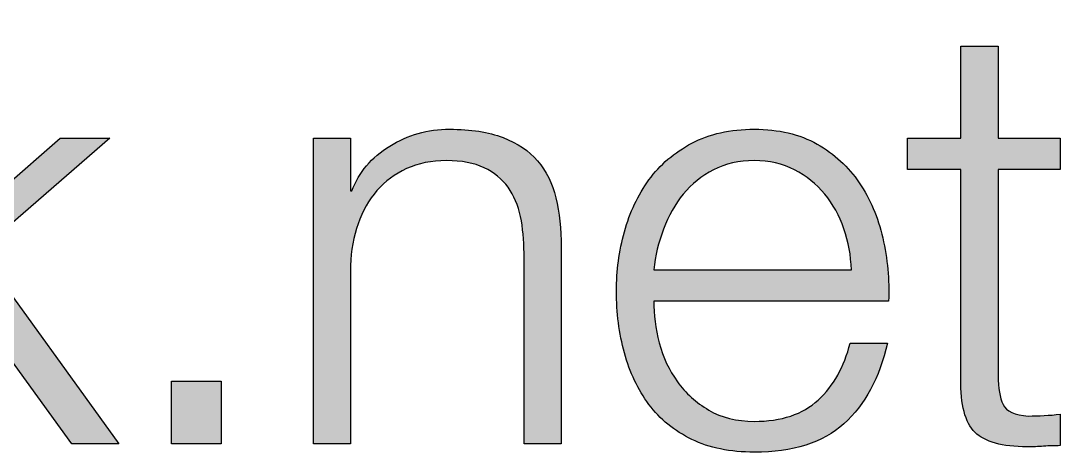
# Paper-space layout 'A4mask' of a CAD drawing. Extents: x 62 to 256, y -11 to 268.
# Drawn here: x 229.112 to 234.034, y 235.407 to 237.446 of the extents above; entities that cross this region are included whole.
import ezdxf
from ezdxf.enums import TextEntityAlignment as Align

# ---------------------------------------------------------------- set-up
doc = ezdxf.new("R2010")
doc.units = 0
doc.layers.get('0').update_dxf_attribs({"linetype": 'CONTINUOUS'})
doc.layers.get('Defpoints').update_dxf_attribs({"linetype": 'CONTINUOUS'})
doc.layers.add('JPP_Mask', color=7, linetype='CONTINUOUS')
doc.styles.add('JPP', font='arial.ttf')

# ---------------------------------------------------------------- blocks, each defined once
blk = doc.blocks.new('A4mask')
at = {"true_color": 0x004a91}
for points in [[(160.6252, 241.9822), (161.1967, 241.1949), (161.4184, 241.1949), (160.7596, 242.1054), (161.3763, 242.6406), (161.141, 242.6406), (160.3396, 241.9402), (160.3396, 243.1954), (160.1631, 243.1954), (160.1631, 241.1949), (160.3396, 241.1949), (160.3396, 241.7442)], [(161.903, 241.4918), (161.6677, 241.4918), (161.6677, 241.1949), (161.903, 241.1949)]]:
    blk.add_hatch(color=154, dxfattribs=at).paths.add_polyline_path(points)
h = blk.add_hatch(color=154, dxfattribs=at)
edge = h.paths.add_edge_path()
edge.add_spline(control_points=[(165.5818, 242.6406), (165.5818, 242.6406), (165.5818, 242.6678), (165.5818, 242.7085)], knot_values=[17.749945, 17.749945, 17.749945, 17.749945, 17.99994, 17.99994, 17.99994, 17.99994], degree=3, periodic=0)
edge.add_spline(control_points=[(165.5818, 242.7085), (165.5818, 242.7493), (165.5818, 242.8036), (165.5818, 242.8578)], knot_values=[17.49995, 17.49995, 17.49995, 17.49995, 17.749945, 17.749945, 17.749945, 17.749945], degree=3, periodic=0)
edge.add_spline(control_points=[(165.5818, 242.8578), (165.5818, 242.885), (165.5818, 242.9121), (165.5818, 242.9376)], knot_values=[17.374952, 17.374952, 17.374952, 17.374952, 17.49995, 17.49995, 17.49995, 17.49995], degree=3, periodic=0)
edge.add_spline(control_points=[(165.5818, 242.9376), (165.5818, 242.963), (165.5818, 242.9868), (165.5818, 243.0071)], knot_values=[17.249955, 17.249955, 17.249955, 17.249955, 17.374952, 17.374952, 17.374952, 17.374952], degree=3, periodic=0)
edge.add_spline(control_points=[(165.5818, 243.0071), (165.5818, 243.0173), (165.5818, 243.0267), (165.5818, 243.0349)], knot_values=[17.187456, 17.187456, 17.187456, 17.187456, 17.249955, 17.249955, 17.249955, 17.249955], degree=3, periodic=0)
edge.add_spline(control_points=[(165.5818, 243.0349), (165.5818, 243.0432), (165.5818, 243.0504), (165.5818, 243.0563)], knot_values=[17.124958, 17.124958, 17.124958, 17.124958, 17.187456, 17.187456, 17.187456, 17.187456], degree=3, periodic=0)
edge.add_spline(control_points=[(165.5818, 243.0563), (165.5818, 243.0593), (165.5818, 243.062), (165.5818, 243.0643)], knot_values=[17.093708, 17.093708, 17.093708, 17.093708, 17.124958, 17.124958, 17.124958, 17.124958], degree=3, periodic=0)
edge.add_spline(control_points=[(165.5818, 243.075), (165.5818, 243.075), (165.5818, 243.075), (165.5818, 243.075), (165.5818, 243.075), (165.5818, 243.075), (165.5818, 243.075)], knot_values=[16.999959, 16.999959, 16.999959, 16.999959, 17, 17, 17, 17.000692, 17.000692, 17.000692, 17.000692], degree=3, periodic=0)
edge.add_spline(control_points=[(165.5818, 243.075), (165.5818, 243.075), (165.5708, 243.075), (165.5542, 243.075)], knot_values=[16.749965, 16.749965, 16.749965, 16.749965, 16.999959, 16.999959, 16.999959, 16.999959], degree=3, periodic=0)
edge.add_spline(control_points=[(165.5542, 243.075), (165.5377, 243.075), (165.5156, 243.075), (165.4935, 243.075)], knot_values=[16.49997, 16.49997, 16.49997, 16.49997, 16.749965, 16.749965, 16.749965, 16.749965], degree=3, periodic=0)
edge.add_spline(control_points=[(165.4935, 243.075), (165.4825, 243.075), (165.4715, 243.075), (165.4611, 243.075)], knot_values=[16.374972, 16.374972, 16.374972, 16.374972, 16.49997, 16.49997, 16.49997, 16.49997], degree=3, periodic=0)
edge.add_spline(control_points=[(165.4611, 243.075), (165.4508, 243.075), (165.4411, 243.075), (165.4329, 243.075)], knot_values=[16.249975, 16.249975, 16.249975, 16.249975, 16.374972, 16.374972, 16.374972, 16.374972], degree=3, periodic=0)
edge.add_spline(control_points=[(165.4329, 243.075), (165.4287, 243.075), (165.4249, 243.075), (165.4216, 243.075)], knot_values=[16.187476, 16.187476, 16.187476, 16.187476, 16.249975, 16.249975, 16.249975, 16.249975], degree=3, periodic=0)
edge.add_spline(control_points=[(165.4053, 243.075), (165.4053, 243.075), (165.4053, 243.075), (165.4053, 243.075), (165.4053, 243.075), (165.4053, 243.075), (165.4053, 243.075)], knot_values=[15.99998, 15.99998, 15.99998, 15.99998, 16, 16, 16, 16.001445, 16.001445, 16.001445, 16.001445], degree=3, periodic=0)
edge.add_spline(control_points=[(165.4053, 243.075), (165.4053, 243.075), (165.4053, 242.9664), (165.4053, 242.8578)], knot_values=[15.49999, 15.49999, 15.49999, 15.49999, 15.99998, 15.99998, 15.99998, 15.99998], degree=3, periodic=0)
edge.add_spline(control_points=[(165.4053, 242.8578), (165.4053, 242.7492), (165.4053, 242.6406), (165.4053, 242.6406), (165.4053, 242.6406), (165.4053, 242.6406), (165.4053, 242.6406)], knot_values=[14.999023, 14.999023, 14.999023, 14.999023, 15.499013, 15.499013, 15.499013, 15.49999, 15.49999, 15.49999, 15.49999], degree=3, periodic=0)
edge.add_spline(control_points=[(165.3945, 242.6406), (165.391, 242.6406), (165.3868, 242.6406), (165.382, 242.6406)], knot_values=[14.812504, 14.812504, 14.812504, 14.812504, 14.875002, 14.875002, 14.875002, 14.875002], degree=3, periodic=0)
edge.add_spline(control_points=[(165.382, 242.6406), (165.3772, 242.6406), (165.3718, 242.6406), (165.3659, 242.6406)], knot_values=[14.750005, 14.750005, 14.750005, 14.750005, 14.812504, 14.812504, 14.812504, 14.812504], degree=3, periodic=0)
edge.add_spline(control_points=[(165.3659, 242.6406), (165.354, 242.6406), (165.3402, 242.6406), (165.3254, 242.6406)], knot_values=[14.625008, 14.625008, 14.625008, 14.625008, 14.750005, 14.750005, 14.750005, 14.750005], degree=3, periodic=0)
edge.add_spline(control_points=[(165.3254, 242.6406), (165.3107, 242.6406), (165.2949, 242.6406), (165.2791, 242.6406)], knot_values=[14.50001, 14.50001, 14.50001, 14.50001, 14.625008, 14.625008, 14.625008, 14.625008], degree=3, periodic=0)
edge.add_spline(control_points=[(165.2791, 242.6406), (165.2476, 242.6406), (165.216, 242.6406), (165.1923, 242.6406)], knot_values=[14.250015, 14.250015, 14.250015, 14.250015, 14.50001, 14.50001, 14.50001, 14.50001], degree=3, periodic=0)
edge.add_spline(control_points=[(165.1923, 242.6406), (165.1687, 242.6406), (165.1529, 242.6406), (165.1529, 242.6406), (165.1529, 242.6406), (165.1529, 242.6406), (165.1529, 242.6406)], knot_values=[13.999043, 13.999043, 13.999043, 13.999043, 14.249058, 14.249058, 14.249058, 14.250015, 14.250015, 14.250015, 14.250015], degree=3, periodic=0)
edge.add_spline(control_points=[(165.1529, 242.6343), (165.1529, 242.6322), (165.1529, 242.6298), (165.1529, 242.6269)], knot_values=[13.812524, 13.812524, 13.812524, 13.812524, 13.875022, 13.875022, 13.875022, 13.875022], degree=3, periodic=0)
edge.add_spline(control_points=[(165.1529, 242.6174), (165.1529, 242.6105), (165.1529, 242.6024), (165.1529, 242.5937)], knot_values=[13.625027, 13.625027, 13.625027, 13.625027, 13.750025, 13.750025, 13.750025, 13.750025], degree=3, periodic=0)
edge.add_spline(control_points=[(165.1529, 242.5937), (165.1529, 242.585), (165.1529, 242.5757), (165.1529, 242.5664)], knot_values=[13.50003, 13.50003, 13.50003, 13.50003, 13.625027, 13.625027, 13.625027, 13.625027], degree=3, periodic=0)
edge.add_spline(control_points=[(165.1529, 242.5664), (165.1529, 242.5479), (165.1529, 242.5293), (165.1529, 242.5154)], knot_values=[13.250035, 13.250035, 13.250035, 13.250035, 13.50003, 13.50003, 13.50003, 13.50003], degree=3, periodic=0)
edge.add_spline(control_points=[(165.1529, 242.5154), (165.1529, 242.5015), (165.1529, 242.4922), (165.1529, 242.4922), (165.1529, 242.4922), (165.1529, 242.4922), (165.1529, 242.4922)], knot_values=[12.999063, 12.999063, 12.999063, 12.999063, 13.249098, 13.249098, 13.249098, 13.250035, 13.250035, 13.250035, 13.250035], degree=3, periodic=0)
edge.add_spline(control_points=[(165.1637, 242.4922), (165.1672, 242.4922), (165.1714, 242.4922), (165.1762, 242.4922)], knot_values=[12.812544, 12.812544, 12.812544, 12.812544, 12.875042, 12.875042, 12.875042, 12.875042], degree=3, periodic=0)
edge.add_spline(control_points=[(165.1762, 242.4922), (165.181, 242.4922), (165.1864, 242.4922), (165.1923, 242.4922)], knot_values=[12.750045, 12.750045, 12.750045, 12.750045, 12.812544, 12.812544, 12.812544, 12.812544], degree=3, periodic=0)
edge.add_spline(control_points=[(165.1923, 242.4922), (165.2042, 242.4922), (165.218, 242.4922), (165.2327, 242.4922)], knot_values=[12.625048, 12.625048, 12.625048, 12.625048, 12.750045, 12.750045, 12.750045, 12.750045], degree=3, periodic=0)
edge.add_spline(control_points=[(165.2327, 242.4922), (165.2475, 242.4922), (165.2633, 242.4922), (165.2791, 242.4922)], knot_values=[12.50005, 12.50005, 12.50005, 12.50005, 12.625048, 12.625048, 12.625048, 12.625048], degree=3, periodic=0)
edge.add_spline(control_points=[(165.2791, 242.4922), (165.3106, 242.4922), (165.3422, 242.4922), (165.3659, 242.4922)], knot_values=[12.250055, 12.250055, 12.250055, 12.250055, 12.50005, 12.50005, 12.50005, 12.50005], degree=3, periodic=0)
edge.add_spline(control_points=[(165.3659, 242.4922), (165.3895, 242.4922), (165.4053, 242.4922), (165.4053, 242.4922), (165.4053, 242.4922), (165.4053, 242.4922), (165.4053, 242.4922)], knot_values=[11.999572, 11.999572, 11.999572, 11.999572, 12.249627, 12.249627, 12.249627, 12.250055, 12.250055, 12.250055, 12.250055], degree=3, periodic=0)
edge.add_spline(control_points=[(165.4053, 242.4859), (165.4053, 242.4845), (165.4053, 242.4829), (165.4053, 242.4811)], knot_values=[11.937561, 11.937561, 11.937561, 11.937561, 11.953186, 11.953186, 11.953186, 11.953186], degree=3, periodic=0)
edge.add_spline(control_points=[(165.4053, 242.4811), (165.4053, 242.4775), (165.4053, 242.473), (165.4053, 242.4678)], knot_values=[11.906312, 11.906312, 11.906312, 11.906312, 11.937561, 11.937561, 11.937561, 11.937561], degree=3, periodic=0)
edge.add_spline(control_points=[(165.4053, 242.4678), (165.4053, 242.4625), (165.4053, 242.4565), (165.4053, 242.4497)], knot_values=[11.875062, 11.875062, 11.875062, 11.875062, 11.906312, 11.906312, 11.906312, 11.906312], degree=3, periodic=0)
edge.add_spline(control_points=[(165.4053, 242.4497), (165.4053, 242.4362), (165.4053, 242.4198), (165.4053, 242.401)], knot_values=[11.812564, 11.812564, 11.812564, 11.812564, 11.875062, 11.875062, 11.875062, 11.875062], degree=3, periodic=0)
edge.add_spline(control_points=[(165.4053, 242.401), (165.4053, 242.3821), (165.4053, 242.3609), (165.4053, 242.3377)], knot_values=[11.750065, 11.750065, 11.750065, 11.750065, 11.812564, 11.812564, 11.812564, 11.812564], degree=3, periodic=0)
edge.add_spline(control_points=[(165.4053, 242.3377), (165.4053, 242.2914), (165.4053, 242.2373), (165.4053, 242.1793)], knot_values=[11.625068, 11.625068, 11.625068, 11.625068, 11.750065, 11.750065, 11.750065, 11.750065], degree=3, periodic=0)
edge.add_spline(control_points=[(165.4053, 242.1793), (165.4053, 242.1214), (165.4053, 242.0596), (165.4053, 241.9977)], knot_values=[11.50007, 11.50007, 11.50007, 11.50007, 11.625068, 11.625068, 11.625068, 11.625068], degree=3, periodic=0)
edge.add_spline(control_points=[(165.4053, 241.9977), (165.4053, 241.8741), (165.4053, 241.7504), (165.4053, 241.6577)], knot_values=[11.250075, 11.250075, 11.250075, 11.250075, 11.50007, 11.50007, 11.50007, 11.50007], degree=3, periodic=0)
edge.add_spline(control_points=[(165.4053, 241.6577), (165.4053, 241.5649), (165.4053, 241.5031), (165.4053, 241.5031), (165.4033, 241.3799), (165.4258, 241.2955), (165.4723, 241.2496)], knot_values=[10, 10, 10, 10, 10.250075, 10.250075, 10.250075, 11.250075, 11.250075, 11.250075, 11.250075], degree=3, periodic=0)
edge.add_spline(control_points=[(165.4723, 241.2496), (165.5192, 241.2038), (165.6013, 241.1809), (165.7189, 241.1809)], knot_values=[9, 9, 9, 9, 10, 10, 10, 10], degree=3, periodic=0)
edge.add_spline(control_points=[(165.7189, 241.1809), (165.7453, 241.1809), (165.7713, 241.1819), (165.7976, 241.1836)], knot_values=[8, 8, 8, 8, 9, 9, 9, 9], degree=3, periodic=0)
edge.add_spline(control_points=[(165.7976, 241.1836), (165.8236, 241.1857), (165.8496, 241.1864), (165.8759, 241.1864)], knot_values=[7, 7, 7, 7, 8, 8, 8, 8], degree=3, periodic=0)
edge.add_spline(control_points=[(165.8759, 241.1864), (165.8759, 241.1864), (165.8759, 241.3351), (165.8759, 241.3351), (165.8253, 241.3293), (165.775, 241.3266), (165.7248, 241.3266)], knot_values=[5, 5, 5, 5, 6, 6, 6, 7, 7, 7, 7], degree=3, periodic=0)
edge.add_spline(control_points=[(165.7248, 241.3266), (165.6611, 241.3303), (165.6215, 241.3485), (165.6054, 241.3813)], knot_values=[4, 4, 4, 4, 5, 5, 5, 5], degree=3, periodic=0)
edge.add_spline(control_points=[(165.6054, 241.3813), (165.5897, 241.4138), (165.5818, 241.4593), (165.5818, 241.5171)], knot_values=[3, 3, 3, 3, 4, 4, 4, 4], degree=3, periodic=0)
edge.add_spline(control_points=[(165.5818, 241.5171), (165.5818, 241.5171), (165.5818, 242.4922), (165.5818, 242.4922), (165.5818, 242.4922), (165.6553, 242.4922), (165.7289, 242.4922)], knot_values=[1.5, 1.5, 1.5, 1.5, 2.5, 2.5, 2.5, 3, 3, 3, 3], degree=3, periodic=0)
edge.add_spline(control_points=[(165.7289, 242.4922), (165.8024, 242.4922), (165.8759, 242.4922), (165.8759, 242.4922), (165.8759, 242.4922), (165.8759, 242.5293), (165.8759, 242.5664)], knot_values=[0.5, 0.5, 0.5, 0.5, 1, 1, 1, 1.5, 1.5, 1.5, 1.5], degree=3, periodic=0)
edge.add_spline(control_points=[(165.8759, 242.5664), (165.8759, 242.6035), (165.8759, 242.6406), (165.8759, 242.6406), (165.8759, 242.6406), (165.8575, 242.6406), (165.8299, 242.6406)], knot_values=[18.749925, 18.749925, 18.749925, 18.749925, 19.249925, 19.249925, 19.249925, 19.5, 19.5, 19.5, 19.5], degree=3, periodic=0)
edge.add_spline(control_points=[(165.8299, 242.6406), (165.8024, 242.6406), (165.7656, 242.6406), (165.7288, 242.6406)], knot_values=[18.49993, 18.49993, 18.49993, 18.49993, 18.749925, 18.749925, 18.749925, 18.749925], degree=3, periodic=0)
edge.add_spline(control_points=[(165.7288, 242.6406), (165.7104, 242.6406), (165.6921, 242.6406), (165.6748, 242.6406)], knot_values=[18.374932, 18.374932, 18.374932, 18.374932, 18.49993, 18.49993, 18.49993, 18.49993], degree=3, periodic=0)
edge.add_spline(control_points=[(165.6748, 242.6406), (165.6576, 242.6406), (165.6415, 242.6406), (165.6277, 242.6406)], knot_values=[18.249935, 18.249935, 18.249935, 18.249935, 18.374932, 18.374932, 18.374932, 18.374932], degree=3, periodic=0)
edge.add_spline(control_points=[(165.6277, 242.6406), (165.6208, 242.6406), (165.6145, 242.6406), (165.6089, 242.6406)], knot_values=[18.187436, 18.187436, 18.187436, 18.187436, 18.249935, 18.249935, 18.249935, 18.249935], degree=3, periodic=0)
edge.add_spline(control_points=[(165.6089, 242.6406), (165.6033, 242.6406), (165.5984, 242.6406), (165.5944, 242.6406)], knot_values=[18.124938, 18.124938, 18.124938, 18.124938, 18.187436, 18.187436, 18.187436, 18.187436], degree=3, periodic=0)
edge.add_spline(control_points=[(165.5837, 242.6406), (165.5833, 242.6406), (165.5829, 242.6406), (165.5826, 242.6406)], knot_values=[18.031189, 18.031189, 18.031189, 18.031189, 18.046814, 18.046814, 18.046814, 18.046814], degree=3, periodic=0)
edge.add_spline(control_points=[(165.5826, 242.6406), (165.5825, 242.6406), (165.5824, 242.6406), (165.5823, 242.6406)], knot_values=[18.023377, 18.023377, 18.023377, 18.023377, 18.031189, 18.031189, 18.031189, 18.031189], degree=3, periodic=0)
edge.add_spline(control_points=[(165.5823, 242.6406), (165.5822, 242.6406), (165.5821, 242.6406), (165.582, 242.6406)], knot_values=[18.015565, 18.015565, 18.015565, 18.015565, 18.023377, 18.023377, 18.023377, 18.023377], degree=3, periodic=0)
edge.add_spline(control_points=[(165.582, 242.6406), (165.582, 242.6406), (165.5819, 242.6406), (165.5819, 242.6406)], knot_values=[18.011659, 18.011659, 18.011659, 18.011659, 18.015565, 18.015565, 18.015565, 18.015565], degree=3, periodic=0)
edge.add_spline(control_points=[(165.5819, 242.6406), (165.5819, 242.6406), (165.5819, 242.6406), (165.5818, 242.6406)], knot_values=[18.007752, 18.007752, 18.007752, 18.007752, 18.011659, 18.011659, 18.011659, 18.011659], degree=3, periodic=0)
edge.add_spline(control_points=[(165.5818, 242.6406), (165.5818, 242.6406), (165.5818, 242.6406), (165.5818, 242.6406)], knot_values=[18.005799, 18.005799, 18.005799, 18.005799, 18.007752, 18.007752, 18.007752, 18.007752], degree=3, periodic=0)
edge.add_spline(control_points=[(165.5818, 242.6406), (165.5818, 242.6406), (165.5818, 242.6406), (165.5818, 242.6406)], knot_values=[18.003846, 18.003846, 18.003846, 18.003846, 18.005799, 18.005799, 18.005799, 18.005799], degree=3, periodic=0)
edge.add_spline(control_points=[(165.5818, 242.6406), (165.5818, 242.6406), (165.5818, 242.6406), (165.5818, 242.6406)], knot_values=[18.00287, 18.00287, 18.00287, 18.00287, 18.003846, 18.003846, 18.003846, 18.003846], degree=3, periodic=0)
edge.add_spline(control_points=[(165.5818, 242.6406), (165.5818, 242.6406), (165.5818, 242.6406), (165.5818, 242.6406)], knot_values=[18.001893, 18.001893, 18.001893, 18.001893, 18.00287, 18.00287, 18.00287, 18.00287], degree=3, periodic=0)
edge.add_spline(control_points=[(165.5818, 242.6406), (165.5818, 242.6406), (165.5818, 242.6406), (165.5818, 242.6406)], knot_values=[18.001405, 18.001405, 18.001405, 18.001405, 18.001893, 18.001893, 18.001893, 18.001893], degree=3, periodic=0)
edge.add_spline(control_points=[(165.5818, 242.6406), (165.5818, 242.6406), (165.5818, 242.6406), (165.5818, 242.6406), (165.5818, 242.6406), (165.5818, 242.6406), (165.5818, 242.6406)], knot_values=[17.99994, 17.99994, 17.99994, 17.99994, 18.001345, 18.001345, 18.001345, 18.001405, 18.001405, 18.001405, 18.001405], degree=3, periodic=0)
h = blk.add_hatch(color=154, dxfattribs=at)
edge = h.paths.add_edge_path()
edge.add_spline(control_points=[(162.5162, 241.9065), (162.5162, 241.9856), (162.5162, 242.0383), (162.5162, 242.0383), (162.5183, 242.1091), (162.5299, 242.1751), (162.5515, 242.2357)], knot_values=[18, 18, 18, 18, 18.250035, 18.250035, 18.250035, 19.250035, 19.250035, 19.250035, 19.250035], degree=3, periodic=0)
edge.add_spline(control_points=[(162.5515, 242.2357), (162.573, 242.2966), (162.6028, 242.3489), (162.6411, 242.3927), (162.6794, 242.4364), (162.7259, 242.471), (162.7813, 242.4963)], knot_values=[16, 16, 16, 16, 17, 17, 17, 18, 18, 18, 18], degree=3, periodic=0)
edge.add_spline(control_points=[(162.7813, 242.4963), (162.8364, 242.5216), (162.8993, 242.5343), (162.9705, 242.5343)], knot_values=[15, 15, 15, 15, 16, 16, 16, 16], degree=3, periodic=0)
edge.add_spline(control_points=[(162.9705, 242.5343), (163.0413, 242.5343), (163.1004, 242.523), (163.1483, 242.5004)], knot_values=[14, 14, 14, 14, 15, 15, 15, 15], degree=3, periodic=0)
edge.add_spline(control_points=[(163.1483, 242.5004), (163.1958, 242.4782), (163.2338, 242.4474), (163.2615, 242.4081)], knot_values=[13, 13, 13, 13, 14, 14, 14, 14], degree=3, periodic=0)
edge.add_spline(control_points=[(163.2615, 242.4081), (163.2896, 242.3687), (163.3094, 242.3225), (163.3207, 242.2695)], knot_values=[12, 12, 12, 12, 13, 13, 13, 13], degree=3, periodic=0)
edge.add_spline(control_points=[(163.3207, 242.2695), (163.3316, 242.2162), (163.3374, 242.1587), (163.3374, 242.0972)], knot_values=[11, 11, 11, 11, 12, 12, 12, 12], degree=3, periodic=0)
edge.add_spline(control_points=[(163.3374, 242.0972), (163.3374, 242.0972), (163.3374, 241.1949), (163.3374, 241.1949), (163.3374, 241.1949), (163.3816, 241.1949), (163.4257, 241.1949)], knot_values=[9.5, 9.5, 9.5, 9.5, 10.5, 10.5, 10.5, 11, 11, 11, 11], degree=3, periodic=0)
edge.add_spline(control_points=[(163.4257, 241.1949), (163.4698, 241.1949), (163.5139, 241.1949), (163.5139, 241.1949), (163.5139, 241.1949), (163.5139, 241.4275), (163.5139, 241.6601)], knot_values=[8.5, 8.5, 8.5, 8.5, 9, 9, 9, 9.5, 9.5, 9.5, 9.5], degree=3, periodic=0)
edge.add_spline(control_points=[(163.5139, 241.6601), (163.5139, 241.8926), (163.5139, 242.1252), (163.5139, 242.1252), (163.5139, 242.2111), (163.5054, 242.2887), (163.4886, 242.3578), (163.4719, 242.4269), (163.4428, 242.485), (163.4017, 242.5329)], knot_values=[6, 6, 6, 6, 6.5, 6.5, 6.5, 7.5, 7.5, 7.5, 8.5, 8.5, 8.5, 8.5], degree=3, periodic=0)
edge.add_spline(control_points=[(163.4017, 242.5329), (163.3607, 242.5804), (163.306, 242.6174), (163.2379, 242.6434)], knot_values=[5, 5, 5, 5, 6, 6, 6, 6], degree=3, periodic=0)
edge.add_spline(control_points=[(163.2379, 242.6434), (163.1695, 242.6697), (163.085, 242.6827), (162.9841, 242.6827)], knot_values=[4, 4, 4, 4, 5, 5, 5, 5], degree=3, periodic=0)
edge.add_spline(control_points=[(162.9841, 242.6827), (162.8815, 242.6827), (162.7871, 242.656), (162.7013, 242.6027)], knot_values=[3, 3, 3, 3, 4, 4, 4, 4], degree=3, periodic=0)
edge.add_spline(control_points=[(162.7013, 242.6027), (162.6154, 242.5497), (162.5556, 242.4792), (162.5221, 242.3913)], knot_values=[2, 2, 2, 2, 3, 3, 3, 3], degree=3, periodic=0)
edge.add_spline(control_points=[(162.5221, 242.3913), (162.5221, 242.3913), (162.5162, 242.3913), (162.5162, 242.3913)], knot_values=[1.00001, 1.00001, 1.00001, 1.00001, 2, 2, 2, 2], degree=3, periodic=0)
edge.add_spline(control_points=[(162.5162, 242.3913), (162.5162, 242.3913), (162.5162, 242.4536), (162.5162, 242.516)], knot_values=[0.5, 0.5, 0.5, 0.5, 1, 1, 1, 1], degree=3, periodic=0)
edge.add_spline(control_points=[(162.5162, 242.516), (162.5162, 242.5783), (162.5162, 242.6406), (162.5162, 242.6406), (162.5162, 242.6406), (162.5052, 242.6406), (162.4887, 242.6406)], knot_values=[22.749965, 22.749965, 22.749965, 22.749965, 23.249965, 23.249965, 23.249965, 23.5, 23.5, 23.5, 23.5], degree=3, periodic=0)
edge.add_spline(control_points=[(162.4887, 242.6406), (162.4721, 242.6406), (162.4501, 242.6406), (162.428, 242.6406)], knot_values=[22.49997, 22.49997, 22.49997, 22.49997, 22.749965, 22.749965, 22.749965, 22.749965], degree=3, periodic=0)
edge.add_spline(control_points=[(162.428, 242.6406), (162.417, 242.6406), (162.4059, 242.6406), (162.3956, 242.6406)], knot_values=[22.374972, 22.374972, 22.374972, 22.374972, 22.49997, 22.49997, 22.49997, 22.49997], degree=3, periodic=0)
edge.add_spline(control_points=[(162.3956, 242.6406), (162.3853, 242.6406), (162.3756, 242.6406), (162.3673, 242.6406)], knot_values=[22.249975, 22.249975, 22.249975, 22.249975, 22.374972, 22.374972, 22.374972, 22.374972], degree=3, periodic=0)
edge.add_spline(control_points=[(162.3673, 242.6406), (162.3632, 242.6406), (162.3594, 242.6406), (162.356, 242.6406)], knot_values=[22.187476, 22.187476, 22.187476, 22.187476, 22.249975, 22.249975, 22.249975, 22.249975], degree=3, periodic=0)
edge.add_spline(control_points=[(162.3398, 242.6406), (162.3398, 242.6406), (162.3398, 242.6406), (162.3398, 242.6406), (162.3398, 242.6406), (162.3398, 242.6406), (162.3398, 242.6406)], knot_values=[21.99998, 21.99998, 21.99998, 21.99998, 22, 22, 22, 22.001445, 22.001445, 22.001445, 22.001445], degree=3, periodic=0)
edge.add_spline(control_points=[(162.3398, 242.6406), (162.3398, 242.6406), (162.3398, 242.2792), (162.3398, 241.9177)], knot_values=[21.49999, 21.49999, 21.49999, 21.49999, 21.99998, 21.99998, 21.99998, 21.99998], degree=3, periodic=0)
edge.add_spline(control_points=[(162.3398, 241.9177), (162.3398, 241.5563), (162.3398, 241.1949), (162.3398, 241.1949), (162.3398, 241.1949), (162.3398, 241.1949), (162.3398, 241.1949)], knot_values=[20.999023, 20.999023, 20.999023, 20.999023, 21.499013, 21.499013, 21.499013, 21.49999, 21.49999, 21.49999, 21.49999], degree=3, periodic=0)
edge.add_spline(control_points=[(162.3473, 241.1949), (162.3498, 241.1949), (162.3527, 241.1949), (162.3561, 241.1949)], knot_values=[20.812504, 20.812504, 20.812504, 20.812504, 20.875002, 20.875002, 20.875002, 20.875002], degree=3, periodic=0)
edge.add_spline(control_points=[(162.3561, 241.1949), (162.3594, 241.1949), (162.3632, 241.1949), (162.3673, 241.1949)], knot_values=[20.750005, 20.750005, 20.750005, 20.750005, 20.812504, 20.812504, 20.812504, 20.812504], degree=3, periodic=0)
edge.add_spline(control_points=[(162.3673, 241.1949), (162.3756, 241.1949), (162.3853, 241.1949), (162.3956, 241.1949)], knot_values=[20.625007, 20.625007, 20.625007, 20.625007, 20.750005, 20.750005, 20.750005, 20.750005], degree=3, periodic=0)
edge.add_spline(control_points=[(162.3956, 241.1949), (162.4059, 241.1949), (162.417, 241.1949), (162.428, 241.1949)], knot_values=[20.50001, 20.50001, 20.50001, 20.50001, 20.625007, 20.625007, 20.625007, 20.625007], degree=3, periodic=0)
edge.add_spline(control_points=[(162.428, 241.1949), (162.4501, 241.1949), (162.4721, 241.1949), (162.4887, 241.1949)], knot_values=[20.250015, 20.250015, 20.250015, 20.250015, 20.50001, 20.50001, 20.50001, 20.50001], degree=3, periodic=0)
edge.add_spline(control_points=[(162.4887, 241.1949), (162.5052, 241.1949), (162.5162, 241.1949), (162.5162, 241.1949), (162.5162, 241.1949), (162.5162, 241.1949), (162.5162, 241.1949)], knot_values=[19.999532, 19.999532, 19.999532, 19.999532, 20.249547, 20.249547, 20.249547, 20.250015, 20.250015, 20.250015, 20.250015], degree=3, periodic=0)
edge.add_spline(control_points=[(162.5162, 241.2044), (162.5162, 241.2075), (162.5162, 241.2113), (162.5162, 241.2157)], knot_values=[19.906272, 19.906272, 19.906272, 19.906272, 19.937521, 19.937521, 19.937521, 19.937521], degree=3, periodic=0)
edge.add_spline(control_points=[(162.5162, 241.2157), (162.5162, 241.2202), (162.5162, 241.2254), (162.5162, 241.2311)], knot_values=[19.875023, 19.875023, 19.875023, 19.875023, 19.906272, 19.906272, 19.906272, 19.906272], degree=3, periodic=0)
edge.add_spline(control_points=[(162.5162, 241.2311), (162.5162, 241.2427), (162.5162, 241.2567), (162.5162, 241.2727)], knot_values=[19.812524, 19.812524, 19.812524, 19.812524, 19.875023, 19.875023, 19.875023, 19.875023], degree=3, periodic=0)
edge.add_spline(control_points=[(162.5162, 241.2727), (162.5162, 241.2888), (162.5162, 241.3069), (162.5162, 241.3267)], knot_values=[19.750025, 19.750025, 19.750025, 19.750025, 19.812524, 19.812524, 19.812524, 19.812524], degree=3, periodic=0)
edge.add_spline(control_points=[(162.5162, 241.3267), (162.5162, 241.3662), (162.5162, 241.4123), (162.5162, 241.4617)], knot_values=[19.625028, 19.625028, 19.625028, 19.625028, 19.750025, 19.750025, 19.750025, 19.750025], degree=3, periodic=0)
edge.add_spline(control_points=[(162.5162, 241.4617), (162.5162, 241.5112), (162.5162, 241.5639), (162.5162, 241.6166)], knot_values=[19.50003, 19.50003, 19.50003, 19.50003, 19.625028, 19.625028, 19.625028, 19.625028], degree=3, periodic=0)
edge.add_spline(control_points=[(162.5162, 241.6166), (162.5162, 241.722), (162.5162, 241.8274), (162.5162, 241.9065)], knot_values=[19.250035, 19.250035, 19.250035, 19.250035, 19.50003, 19.50003, 19.50003, 19.50003], degree=3, periodic=0)
h = blk.add_hatch(color=154, dxfattribs=at)
edge = h.paths.add_edge_path()
edge.add_spline(control_points=[(163.9514, 241.8701), (163.9514, 241.8701), (165.0636, 241.8701), (165.0636, 241.8701), (165.0674, 241.971), (165.0578, 242.0705), (165.0356, 242.1686)], knot_values=[19, 19, 19, 19, 20, 20, 20, 21, 21, 21, 21], degree=3, periodic=0)
edge.add_spline(control_points=[(165.0356, 242.1686), (165.013, 242.2665), (164.9761, 242.3533), (164.9248, 242.4293)], knot_values=[18, 18, 18, 18, 19, 19, 19, 19], degree=3, periodic=0)
edge.add_spline(control_points=[(164.9248, 242.4293), (164.8735, 242.5048), (164.8068, 242.5661), (164.7247, 242.6126)], knot_values=[17, 17, 17, 17, 18, 18, 18, 18], degree=3, periodic=0)
edge.add_spline(control_points=[(164.7247, 242.6126), (164.6423, 242.6594), (164.5434, 242.6827), (164.4275, 242.6827)], knot_values=[16, 16, 16, 16, 17, 17, 17, 17], degree=3, periodic=0)
edge.add_spline(control_points=[(164.4275, 242.6827), (164.3136, 242.6827), (164.2151, 242.6608), (164.132, 242.6167)], knot_values=[15, 15, 15, 15, 16, 16, 16, 16], degree=3, periodic=0)
edge.add_spline(control_points=[(164.132, 242.6167), (164.0488, 242.5729), (163.9811, 242.5151), (163.9288, 242.4433)], knot_values=[14, 14, 14, 14, 15, 15, 15, 15], degree=3, periodic=0)
edge.add_spline(control_points=[(163.9288, 242.4433), (163.8765, 242.3711), (163.8378, 242.2894), (163.8125, 242.1981)], knot_values=[13, 13, 13, 13, 14, 14, 14, 14], degree=3, periodic=0)
edge.add_spline(control_points=[(163.8125, 242.1981), (163.7872, 242.1064), (163.7749, 242.013), (163.7749, 241.9179)], knot_values=[12, 12, 12, 12, 13, 13, 13, 13], degree=3, periodic=0)
edge.add_spline(control_points=[(163.7749, 241.9179), (163.7749, 241.815), (163.7872, 241.7175), (163.8125, 241.6248)], knot_values=[11, 11, 11, 11, 12, 12, 12, 12], degree=3, periodic=0)
edge.add_spline(control_points=[(163.8125, 241.6248), (163.8378, 241.5325), (163.8765, 241.4514), (163.9288, 241.3813), (163.9811, 241.3112), (164.0488, 241.2561), (164.132, 241.2158)], knot_values=[9, 9, 9, 9, 10, 10, 10, 11, 11, 11, 11], degree=3, periodic=0)
edge.add_spline(control_points=[(164.132, 241.2158), (164.2151, 241.1758), (164.3136, 241.1556), (164.4275, 241.1556)], knot_values=[8, 8, 8, 8, 9, 9, 9, 9], degree=3, periodic=0)
edge.add_spline(control_points=[(164.4275, 241.1556), (164.6104, 241.1556), (164.752, 241.2004), (164.8519, 241.2903)], knot_values=[7, 7, 7, 7, 8, 8, 8, 8], degree=3, periodic=0)
edge.add_spline(control_points=[(164.8519, 241.2903), (164.9518, 241.3799), (165.0205, 241.5068), (165.0578, 241.6713)], knot_values=[6, 6, 6, 6, 7, 7, 7, 7], degree=3, periodic=0)
edge.add_spline(control_points=[(165.0578, 241.6713), (165.0578, 241.6713), (164.8813, 241.6713), (164.8813, 241.6713), (164.8533, 241.5592), (164.803, 241.4695), (164.7302, 241.4022)], knot_values=[4, 4, 4, 4, 5, 5, 5, 6, 6, 6, 6], degree=3, periodic=0)
edge.add_spline(control_points=[(164.7302, 241.4022), (164.6573, 241.3351), (164.5564, 241.3013), (164.4275, 241.3013)], knot_values=[3, 3, 3, 3, 4, 4, 4, 4], degree=3, periodic=0)
edge.add_spline(control_points=[(164.4275, 241.3013), (164.3437, 241.3013), (164.2715, 241.3191), (164.2117, 241.3546)], knot_values=[2, 2, 2, 2, 3, 3, 3, 3], degree=3, periodic=0)
edge.add_spline(control_points=[(164.2117, 241.3546), (164.1521, 241.3902), (164.1025, 241.435), (164.0632, 241.489)], knot_values=[1, 1, 1, 1, 2, 2, 2, 2], degree=3, periodic=0)
edge.add_spline(control_points=[(164.0632, 241.489), (164.0242, 241.5431), (163.9955, 241.6043), (163.9777, 241.6727)], knot_values=[0, 0, 0, 0, 1, 1, 1, 1], degree=3, periodic=0)
edge.add_spline(control_points=[(163.9777, 241.6727), (163.9599, 241.7408), (163.9514, 241.8068), (163.9514, 241.8701)], knot_values=[21, 21, 21, 21, 22, 22, 22, 22], degree=3, periodic=0)
edge = h.paths.add_edge_path(flags=16)
edge.add_spline(control_points=[(164.8871, 242.0185), (164.8871, 242.0185), (163.9514, 242.0185), (163.9514, 242.0185), (163.9586, 242.0842), (163.9739, 242.1481), (163.9975, 242.2107)], knot_values=[6, 6, 6, 6, 7, 7, 7, 8, 8, 8, 8], degree=3, periodic=0)
edge.add_spline(control_points=[(163.9975, 242.2107), (164.0208, 242.2733), (164.0523, 242.3284), (164.0913, 242.3759)], knot_values=[5, 5, 5, 5, 6, 6, 6, 6], degree=3, periodic=0)
edge.add_spline(control_points=[(164.0913, 242.3759), (164.1306, 242.4234), (164.1781, 242.4618), (164.2342, 242.4908)], knot_values=[4, 4, 4, 4, 5, 5, 5, 5], degree=3, periodic=0)
edge.add_spline(control_points=[(164.2342, 242.4908), (164.2903, 242.5196), (164.3546, 242.5343), (164.4275, 242.5343)], knot_values=[3, 3, 3, 3, 4, 4, 4, 4], degree=3, periodic=0)
edge.add_spline(control_points=[(164.4275, 242.5343), (164.4986, 242.5343), (164.5619, 242.5196), (164.618, 242.4908)], knot_values=[2, 2, 2, 2, 3, 3, 3, 3], degree=3, periodic=0)
edge.add_spline(control_points=[(164.618, 242.4908), (164.6741, 242.4618), (164.7216, 242.4234), (164.7609, 242.3759), (164.8003, 242.3284), (164.8307, 242.2736), (164.8519, 242.2121)], knot_values=[0, 0, 0, 0, 1, 1, 1, 2, 2, 2, 2], degree=3, periodic=0)
edge.add_spline(control_points=[(164.8519, 242.2121), (164.8735, 242.1502), (164.8851, 242.0859), (164.8871, 242.0185)], knot_values=[8, 8, 8, 8, 9, 9, 9, 9], degree=3, periodic=0)
at = {"layer": 'Defpoints', "color": 154, "true_color": 0x004a91}
for points in [[(160.3396, 243.1954), (160.3396, 241.9402), (161.141, 242.6406), (161.3763, 242.6406), (160.7596, 242.1054), (161.4184, 241.1949), (161.1967, 241.1949), (160.6252, 241.9822), (160.3396, 241.7442), (160.3396, 241.1949), (160.1631, 241.1949), (160.1631, 243.1954), (160.3396, 243.1954)], [(161.6677, 241.4918), (161.903, 241.4918), (161.903, 241.1949), (161.6677, 241.1949), (161.6677, 241.4918)]]:
    blk.add_lwpolyline(points, dxfattribs=at)
for points in [[(165.4053, 242.6406), (165.4053, 242.6406), (165.4053, 243.075), (165.4053, 243.075)], [(165.4053, 243.075), (165.4053, 243.075), (165.5818, 243.075), (165.5818, 243.075)], [(165.5818, 243.075), (165.5818, 243.075), (165.5818, 242.6406), (165.5818, 242.6406)], [(162.3398, 241.1949), (162.3398, 241.1949), (162.3398, 242.6406), (162.3398, 242.6406)], [(162.3398, 242.6406), (162.3398, 242.6406), (162.5162, 242.6406), (162.5162, 242.6406)], [(162.5162, 242.6406), (162.5162, 242.6406), (162.5162, 242.3913), (162.5162, 242.3913)], [(163.2379, 242.6434), (163.306, 242.6174), (163.3607, 242.5804), (163.4017, 242.5329)], [(165.1529, 242.4922), (165.1529, 242.4922), (165.1529, 242.6406), (165.1529, 242.6406)], [(165.1529, 242.6406), (165.1529, 242.6406), (165.4053, 242.6406), (165.4053, 242.6406)], [(165.5818, 242.6406), (165.5818, 242.6406), (165.8759, 242.6406), (165.8759, 242.6406)], [(165.8759, 242.6406), (165.8759, 242.6406), (165.8759, 242.4922), (165.8759, 242.4922)], [(162.5221, 242.3913), (162.5556, 242.4792), (162.6154, 242.5497), (162.7013, 242.6027)], [(163.9288, 242.4433), (163.9811, 242.5151), (164.0488, 242.5729), (164.132, 242.6167)], [(164.7247, 242.6126), (164.8068, 242.5661), (164.8735, 242.5048), (164.9248, 242.4293)], [(163.2615, 242.4081), (163.2338, 242.4474), (163.1958, 242.4782), (163.1483, 242.5004)], [(164.2342, 242.4908), (164.1781, 242.4618), (164.1306, 242.4234), (164.0913, 242.3759)], [(165.4053, 242.4922), (165.4053, 242.4922), (165.1529, 242.4922), (165.1529, 242.4922)], [(165.4053, 241.5031), (165.4053, 241.5031), (165.4053, 242.4922), (165.4053, 242.4922)], [(165.8759, 242.4922), (165.8759, 242.4922), (165.5818, 242.4922), (165.5818, 242.4922)], [(165.5818, 242.4922), (165.5818, 242.4922), (165.5818, 241.5171), (165.5818, 241.5171)], [(163.8125, 242.1981), (163.8378, 242.2894), (163.8765, 242.3711), (163.9288, 242.4433)], [(164.9248, 242.4293), (164.9761, 242.3533), (165.013, 242.2665), (165.0356, 242.1686)], [(162.5162, 242.3913), (162.5162, 242.3913), (162.5221, 242.3913), (162.5221, 242.3913)], [(163.3207, 242.2695), (163.3094, 242.3225), (163.2896, 242.3687), (163.2615, 242.4081)], [(164.0913, 242.3759), (164.0523, 242.3284), (164.0208, 242.2733), (163.9975, 242.2107)], [(162.5515, 242.2357), (162.5299, 242.1751), (162.5183, 242.1091), (162.5162, 242.0383)], [(163.3374, 242.0972), (163.3374, 242.1587), (163.3316, 242.2162), (163.3207, 242.2695)], [(163.9975, 242.2107), (163.9739, 242.1481), (163.9586, 242.0842), (163.9514, 242.0185)], [(164.8871, 242.0185), (164.8851, 242.0859), (164.8735, 242.1502), (164.8519, 242.2121)], [(165.0356, 242.1686), (165.0578, 242.0705), (165.0674, 241.971), (165.0636, 241.8701)], [(163.3374, 241.1949), (163.3374, 241.1949), (163.3374, 242.0972), (163.3374, 242.0972)], [(163.5139, 242.1252), (163.5139, 242.1252), (163.5139, 241.1949), (163.5139, 241.1949)], [(162.5162, 242.0383), (162.5162, 242.0383), (162.5162, 241.1949), (162.5162, 241.1949)], [(163.9514, 242.0185), (163.9514, 242.0185), (164.8871, 242.0185), (164.8871, 242.0185)], [(165.0636, 241.8701), (165.0636, 241.8701), (163.9514, 241.8701), (163.9514, 241.8701)], [(163.9514, 241.8701), (163.9514, 241.8068), (163.9599, 241.7408), (163.9777, 241.6727)], [(163.9777, 241.6727), (163.9955, 241.6043), (164.0242, 241.5431), (164.0632, 241.489)], [(164.7302, 241.4022), (164.803, 241.4695), (164.8533, 241.5592), (164.8813, 241.6713)], [(165.0578, 241.6713), (165.0205, 241.5068), (164.9518, 241.3799), (164.8519, 241.2903)], [(164.8813, 241.6713), (164.8813, 241.6713), (165.0578, 241.6713), (165.0578, 241.6713)], [(164.0632, 241.489), (164.1025, 241.435), (164.1521, 241.3902), (164.2117, 241.3546)], [(165.4723, 241.2496), (165.4258, 241.2955), (165.4033, 241.3799), (165.4053, 241.5031)], [(165.5818, 241.5171), (165.5818, 241.4593), (165.5897, 241.4138), (165.6054, 241.3813)], [(165.6054, 241.3813), (165.6215, 241.3485), (165.6611, 241.3303), (165.7248, 241.3266)], [(165.7248, 241.3266), (165.775, 241.3266), (165.8253, 241.3293), (165.8759, 241.3351)], [(165.8759, 241.3351), (165.8759, 241.3351), (165.8759, 241.1864), (165.8759, 241.1864)], [(162.5162, 241.1949), (162.5162, 241.1949), (162.3398, 241.1949), (162.3398, 241.1949)], [(163.5139, 241.1949), (163.5139, 241.1949), (163.3374, 241.1949), (163.3374, 241.1949)], [(165.8759, 241.1864), (165.8496, 241.1864), (165.8236, 241.1857), (165.7976, 241.1836)]]:
    blk.add_open_spline(points, degree=3, dxfattribs=at)
for points, knots in [([(162.7013, 242.6027), (162.7871, 242.656), (162.8815, 242.6827), (162.9841, 242.6827), (163.085, 242.6827), (163.1695, 242.6697), (163.2379, 242.6434)], [3, 3, 3, 3, 4, 4, 4, 5, 5, 5, 5]), ([(164.132, 242.6167), (164.2151, 242.6608), (164.3136, 242.6827), (164.4275, 242.6827), (164.5434, 242.6827), (164.6423, 242.6594), (164.7247, 242.6126)], [15, 15, 15, 15, 16, 16, 16, 17, 17, 17, 17]), ([(163.1483, 242.5004), (163.1004, 242.523), (163.0413, 242.5343), (162.9705, 242.5343), (162.8993, 242.5343), (162.8364, 242.5216), (162.7813, 242.4963)], [14, 14, 14, 14, 15, 15, 15, 16, 16, 16, 16]), ([(163.4017, 242.5329), (163.4428, 242.485), (163.4719, 242.4269), (163.4886, 242.3578), (163.5054, 242.2887), (163.5139, 242.2111), (163.5139, 242.1252)], [6, 6, 6, 6, 7, 7, 7, 8, 8, 8, 8]), ([(164.618, 242.4908), (164.5619, 242.5196), (164.4986, 242.5343), (164.4275, 242.5343), (164.3546, 242.5343), (164.2903, 242.5196), (164.2342, 242.4908)], [2, 2, 2, 2, 3, 3, 3, 4, 4, 4, 4]), ([(162.7813, 242.4963), (162.7259, 242.471), (162.6794, 242.4364), (162.6411, 242.3927), (162.6028, 242.3489), (162.573, 242.2966), (162.5515, 242.2357)], [16, 16, 16, 16, 17, 17, 17, 18, 18, 18, 18]), ([(164.8519, 242.2121), (164.8307, 242.2736), (164.8003, 242.3284), (164.7609, 242.3759), (164.7216, 242.4234), (164.6741, 242.4618), (164.618, 242.4908)], [0, 0, 0, 0, 1, 1, 1, 2, 2, 2, 2]), ([(163.8125, 241.6248), (163.7872, 241.7175), (163.7749, 241.815), (163.7749, 241.9179), (163.7749, 242.013), (163.7872, 242.1064), (163.8125, 242.1981)], [11, 11, 11, 11, 12, 12, 12, 13, 13, 13, 13]), ([(164.132, 241.2158), (164.0488, 241.2561), (163.9811, 241.3112), (163.9288, 241.3813), (163.8765, 241.4514), (163.8378, 241.5325), (163.8125, 241.6248)], [9, 9, 9, 9, 10, 10, 10, 11, 11, 11, 11]), ([(164.2117, 241.3546), (164.2715, 241.3191), (164.3437, 241.3013), (164.4275, 241.3013), (164.5564, 241.3013), (164.6573, 241.3351), (164.7302, 241.4022)], [2, 2, 2, 2, 3, 3, 3, 4, 4, 4, 4]), ([(164.8519, 241.2903), (164.752, 241.2004), (164.6104, 241.1556), (164.4275, 241.1556), (164.3136, 241.1556), (164.2151, 241.1758), (164.132, 241.2158)], [7, 7, 7, 7, 8, 8, 8, 9, 9, 9, 9]), ([(165.7976, 241.1836), (165.7713, 241.1819), (165.7453, 241.1809), (165.7189, 241.1809), (165.6013, 241.1809), (165.5192, 241.2038), (165.4723, 241.2496)], [8, 8, 8, 8, 9, 9, 9, 10, 10, 10, 10])]:
    blk.add_open_spline(points, degree=3, knots=knots, dxfattribs=at)
at = {"color": 7, "style": 'JPP'}
for tag, p in [('Client', (16.17, 271.1)), ('Project1', (16.17, 262.4196)), ('Project2', (16.17, 256.9196)), ('Title1', (16.17, 246.6494))]:
    blk.add_attdef(tag, text='', height=2.2, dxfattribs=at).set_placement(p, align=Align.MIDDLE_LEFT)
at = {"color": 2, "style": 'JPP'}
for tag, p in [('Date', (94.85, 266)), ('Drawn', (94.85, 256)), ('Checked', (94.85, 245.5)), ('Scale', (94.85, 236))]:
    blk.add_attdef(tag, text='', height=1.3333, dxfattribs=at).set_placement(p, align=Align.MIDDLE_CENTER)
at = {"color": 6, "style": 'JPP'}
for tag, p in [('Ref', (15.9534, 238.8762)), ('DrgNo.', (51.8832, 238.8762)), ('Rev', (75.3007, 238.8762))]:
    blk.add_attdef(tag, text='', height=2.2, dxfattribs=at).set_placement(p, align=Align.MIDDLE_LEFT)

psp = doc.layouts.new('A4mask')

# ---------------------------------------------------------------- block references
at = {"layer": 'JPP_Mask'}
psp.add_blockref('A4mask', (68.1578, -5.7489), dxfattribs=at)

doc.saveas('drawing.dxf')
